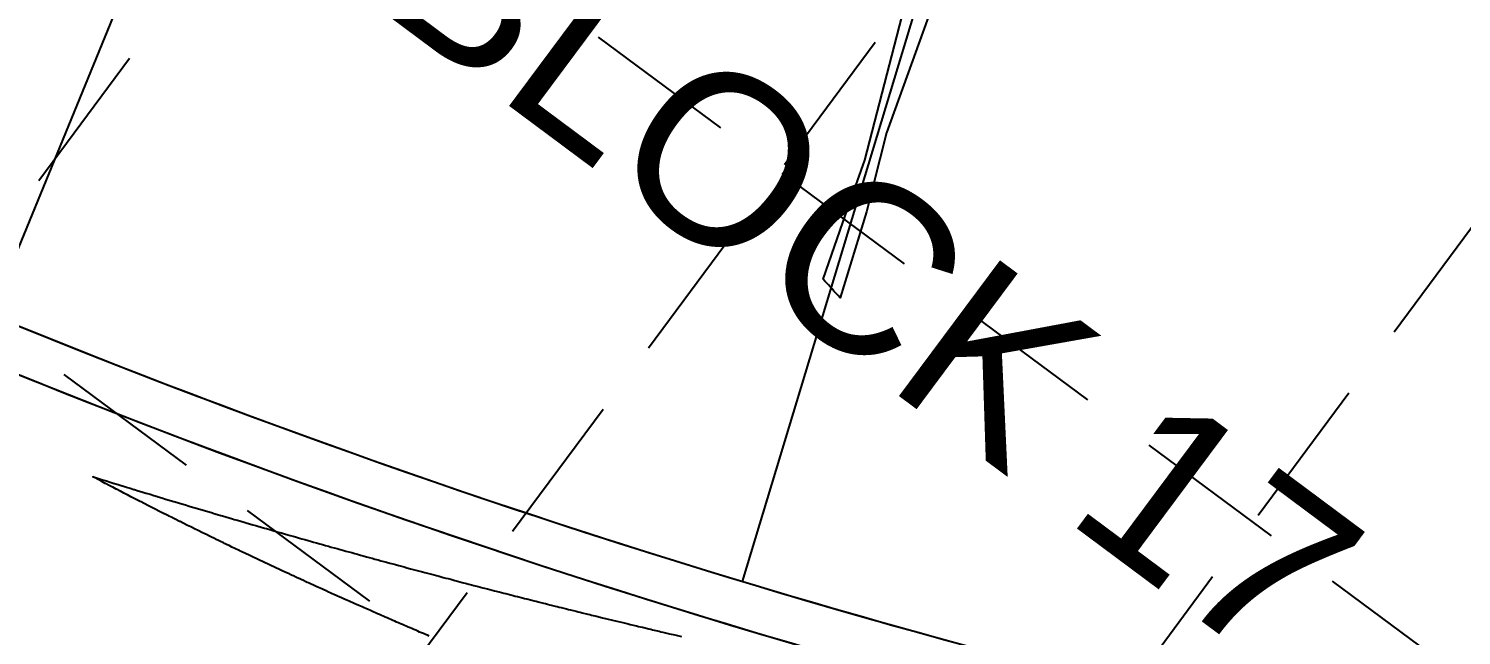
# Model space of a CAD drawing. Header units: feet. Extents: x 2260 to 6199, y 3666 to 7344.
# Drawn here: x 4287.5 to 4414.5, y 5631.4 to 5685.2 of the extents above; entities that cross this region are included whole.
import ezdxf

# ---------------------------------------------------------------- set-up
doc = ezdxf.new("R2010")
doc.units = ezdxf.units.FT
doc.header["$LTSCALE"] = 40
doc.header["$MEASUREMENT"] = 0
doc.linetypes.add('HIDDEN', pattern=[0.375, 0.25, -0.125])
for name, color, linetype in [('EOP-PROP', 4, 'CONTINUOUS'), ('FLOW-ARROWS', 253, 'CONTINUOUS'), ('GRID', 254, 'HIDDEN'), ('LOT-NOS', 4, 'CONTINUOUS'), ('lots-line', 4, 'CONTINUOUS'), ('PC', 43, 'CONTINUOUS')]:
    doc.layers.add(name, color=color, linetype=linetype)
doc.styles.get("Standard").update_dxf_attribs({"font": 'ARIAL.TTF'})

msp = doc.modelspace()

# ---------------------------------------------------------------- linework, layer by layer
at = {"layer": 'EOP-PROP', "color": 7}
for end in [257.9853004862667, 261.896052862293]:
    msp.add_arc((4564.713930253709, 6344.612763405505), 744.0000000000001, 233.3765157533149, end, dxfattribs=at)
at = {"layer": 'FLOW-ARROWS', "color": 7}
for points in [[(4295.099931394866, 5683.871335824207, 0, 1.6666667, 0), (4293.1547331031, 5679.265230787876, 0, 0, 0), (4289.015646138362, 5669.464137812012, 0, 0, 0)], [(4295.099931394866, 5683.871335824207, 0, 1.6666667, 0), (4293.1547331031, 5679.265230787876, 0, 0, 0), (4289.015646138362, 5669.464137812012, 0, 0, 0)], [(4358.98201960684, 5659.584943563746, 0, 1.6666667, 0), (4357.316684068, 5654.870427942487, 0, 0, 0), (4354.442306762597, 5646.733150864288, 0, 0, 0)], [(4358.98201960684, 5659.584943563746, 0, 1.6666667, 0), (4357.316684068, 5654.870427942487, 0, 0, 0), (4354.442306762597, 5646.733150864288, 0, 0, 0)]]:
    msp.add_lwpolyline(points, format="xyseb", dxfattribs=at)
at = {"layer": 'GRID', "linetype": 'HIDDEN', "ltscale": 1.35}
for p, q in [((3052.803957139613, 6637.156790697522), (5655.236995959032, 4707.985329043347)), ((3021.688288403257, 6595.182064264951), (5624.121327222674, 4666.010602610775)), ((4778.780781162114, 6333.307625095359), (3689.594948589321, 4864.006812574017)), ((4820.755507594686, 6302.191956359002), (3731.569675021894, 4832.891143837659)), ((4862.730234027256, 6271.076287622644), (3773.544401454461, 4801.775475101302))]:
    msp.add_line(p, q, dxfattribs=at)
at = {"layer": 'lots-line', "color": 7}
for p, q in [((4284.137680772778, 5659.866848319322), (4327.740746570486, 5766.280064852986)), ((4284.137680772778, 5659.866848319322), (4327.740746570486, 5766.280064852986)), ((4350.752865758225, 5636.219748984866), (4384.00357172712, 5746.307852577262)), ((4350.752865758225, 5636.219748984866), (4384.00357172712, 5746.307852577262))]:
    msp.add_line(p, q, dxfattribs=at)
for end in [258.1275028794708, 261.896052862293]:
    msp.add_arc((4564.713930253709, 6344.612763405505), 740.0000000000001, 233.3765157533149, end, dxfattribs=at)
at = {"layer": 'PC', "color": 43, "elevation": 550, "flags": 128}
for points in [[(4381.492894624986, 5725.886815924789), (4363.496078878887, 5675.988904484378), (4361.745857975818, 5669.004869542428), (4359.408364877948, 5661.359855009586), (4359.216459752464, 5661.5699616041), (4359.031567430151, 5661.772768788444), (4358.853315267796, 5661.968664715613), (4358.681356590128, 5662.158010489197), (4358.515368466528, 5662.341142479247), (4358.355049712349, 5662.518374404232), (4358.200119088729, 5662.689999206141), (4358.050313678375, 5662.856290742388), (4357.905387417472, 5663.017505315024), (4360.143532806407, 5669.486153121666), (4361.594492416645, 5673.573612268505), (4375.581665507504, 5727.738461035843)], [(4381.492894624986, 5725.886815924789), (4363.496078878887, 5675.988904484378), (4361.745857975818, 5669.004869542428), (4359.408364877948, 5661.359855009586), (4359.216459752464, 5661.5699616041), (4359.031567430151, 5661.772768788444), (4358.853315267796, 5661.968664715613), (4358.681356590128, 5662.158010489197), (4358.515368466528, 5662.341142479247), (4358.355049712349, 5662.518374404232), (4358.200119088729, 5662.689999206141), (4358.050313678375, 5662.856290742388), (4357.905387417472, 5663.017505315024), (4360.143532806407, 5669.486153121666), (4361.594492416645, 5673.573612268505), (4375.581665507504, 5727.738461035843)], [(4322.971311903954, 5631.381573056617), (4322.807099223158, 5631.455073395339), (4322.631497926733, 5631.525882031202), (4322.465782245706, 5631.600194952109), (4322.291807985651, 5631.670472533909), (4322.119068670996, 5631.740349190726), (4321.952242615215, 5631.815345285817), (4321.783502519866, 5631.891300134823), (4321.612802354074, 5631.960501014894), (4321.442540766083, 5632.037285295866), (4321.273487745067, 5632.105940456067), (4321.101698421174, 5632.183559872397), (4320.934299335267, 5632.251664351328), (4320.76809944107, 5632.31937536478), (4320.595237676047, 5632.397673449788), (4320.430689388237, 5632.464830757783), (4320.256303323117, 5632.543968507782), (4320.079892928879, 5632.624127994198), (4319.917496836571, 5632.690550288939), (4319.739533328535, 5632.771568170251), (4319.578818780951, 5632.837419564281), (4319.419266215853, 5632.902885661322), (4319.240269725295, 5632.984577112301), (4319.059180605308, 5633.067329615972), (4318.901850243182, 5633.132023719054), (4318.745662693885, 5633.196336886864), (4318.563560912797, 5633.279760178247), (4318.379320053697, 5633.364271393294), (4318.225402316977, 5633.427787291331), (4318.072607836109, 5633.490926807255), (4317.887375043276, 5633.576105867589), (4317.699955975012, 5633.662400264627), (4317.549479684009, 5633.72471672424), (4317.360461476073, 5633.811912010205), (4317.211716836317, 5633.87362068652), (4317.021092739836, 5633.961723125829), (4316.874087102224, 5634.022818587786), (4316.728164411428, 5634.08354736845), (4316.536591088697, 5634.172311269616), (4316.39240446805, 5634.232423915934), (4316.199229407693, 5634.322099581901), (4316.003746704264, 5634.412961570446), (4315.862002676241, 5634.472184382955), (4315.721310283839, 5634.531048330628), (4315.524911516482, 5634.622566539603), (4315.326155168877, 5634.715300480742), (4315.187956555747, 5634.773246927297), (4314.987552875495, 5634.866926677179), (4314.851138426611, 5634.924226430217), (4314.715743343597, 5634.981175618983), (4314.514457766951, 5635.075505941376), (4314.380843580766, 5635.131805581558), (4314.177915220034, 5635.227086362731), (4314.046089579936, 5635.282730733246), (4313.841511434555, 5635.378968605289), (4313.634447249937, 5635.476498390122), (4313.505247064725, 5635.531153589216), (4313.296499719811, 5635.629662856535), (4313.169122770319, 5635.683642243961), (4312.95868495358, 5635.783137894853), (4312.833139216767, 5635.83643550836), (4312.708545304395, 5635.889400689274), (4312.497297075202, 5635.989534330749), (4312.283456180924, 5636.091023680119), (4312.161597022553, 5636.142939669101), (4312.040666249488, 5636.194529745228), (4311.826039741592, 5636.296652491122), (4311.608765921151, 5636.400163833799), (4311.490625921026, 5636.450673774389), (4311.271624316226, 5636.555206871577), (4311.155356255566, 5636.605004506466), (4310.934619249646, 5636.710566609934), (4310.820231445996, 5636.759645685028), (4310.706723699834, 5636.80841263908), (4310.485252199254, 5636.914598318), (4310.26102133018, 5637.022240432915), (4310.150419228515, 5637.069863423661), (4310.040672274185, 5637.117181578978), (4309.815733253257, 5637.225442030803), (4309.587977417152, 5637.335193901806), (4309.481194999348, 5637.381335178852), (4309.251664880399, 5637.492153239535), (4309.146805199126, 5637.537543917991), (4309.042762335856, 5637.582641196387), (4308.812564591486, 5637.69406930932), (4308.57946203296, 5637.807042693662), (4308.478473921949, 5637.850912424973), (4308.243573095042, 5637.964975073876), (4308.144533942766, 5638.008074348277), (4308.046272087519, 5638.050892288409), (4307.810745412982, 5638.165556173881), (4307.572223669021, 5638.281820889395), (4307.477109098551, 5638.323359007911), (4307.236764591053, 5638.440736660557), (4307.143625772396, 5638.481483968117), (4306.901450220533, 5638.599982585118), (4306.810296214509, 5638.639932184013), (4306.566281278653, 5638.759559862086), (4306.477121212063, 5638.79870479704), (4306.231258493197, 5638.919469703186), (4306.144101559467, 5638.957802960722), (4306.05763914229, 5638.995881011584), (4305.81123805849, 5639.117227840813), (4305.726773735064, 5639.15449176713), (4305.478531518344, 5639.276980615461), (4305.227074454055, 5639.401206922894), (4305.145982755784, 5639.43706247537), (4305.065542228541, 5639.472676938348), (4304.813592595209, 5639.597474623976), (4304.735177904977, 5639.6322536293), (4304.48136186875, 5639.75821827759), (4304.224232674916, 5639.88598209872), (4304.149291416396, 5639.919294665586), (4303.890253935202, 5640.048254921325), (4303.81738208607, 5640.080705030565), (4303.745101484259, 5640.112934031697), (4303.485634733757, 5640.242450628548), (4303.222753927693, 5640.373830109875), (4303.154050223591, 5640.404532729121), (4303.085906860415, 5640.4350247482), (4302.82262942798, 5640.566952615645), (4302.555869195219, 5640.700786989068), (4302.491373227707, 5640.729711585427), (4302.222659577895, 5640.864786980107), (4302.16028251204, 5640.892810949905), (4301.889606219797, 5641.029136524705), (4301.829358178858, 5641.056252034847), (4301.556709950773, 5641.193837031386), (4301.498601134755, 5641.220036180535), (4301.223971608725, 5641.35888992418), (4301.168012295153, 5641.384164741963), (4300.891392039693, 5641.524296642838), (4300.83759258444, 5641.548639089038), (4300.784240083921, 5641.572810595801), (4300.507342936077, 5641.713460606779), (4300.226712646314, 5641.856177396638), (4300.177264292725, 5641.878630695524), (4299.894614555824, 5642.02265439182), (4299.847357606362, 5642.044150771142), (4299.800496416346, 5642.065494659592), (4299.517623838431, 5642.210022265238), (4299.472947302926, 5642.230407259272), (4299.188063959941, 5642.376246625371), (4298.899297293065, 5642.524249959286), (4298.858678951632, 5642.542825315285), (4298.567853533004, 5642.692175138262), (4298.529469804075, 5642.709759815108), (4298.491411010041, 5642.727218044269), (4298.200437517832, 5642.877051621604), (4297.905464483173, 5643.029124896063), (4297.871583103581, 5643.04470224838), (4297.574521052002, 5643.198152675481), (4297.542907582263, 5643.212713226147), (4297.24374627143, 5643.367551219262), (4297.214411985222, 5643.381086102927), (4297.185328748432, 5643.394522321096), (4296.886097354351, 5643.54982244432), (4296.582706484059, 5643.707467203184), (4296.557964742238, 5643.718923833736), (4296.533435912684, 5643.730296373407), (4296.230015212323, 5643.888391872651), (4296.207780548507, 5643.898719126147), (4295.902249839037, 5644.058228180861), (4295.592435828523, 5644.220163681097), (4295.574669707973, 5644.228434396741), (4295.262693311654, 5644.39182204665), (4295.247275916029, 5644.399012177503), (4295.231992671582, 5644.406148800163), (4294.920069571578, 5644.569963199472), (4294.907126744819, 5644.576017741707), (4294.593051794629, 5644.741289158345), (4294.274523057857, 5644.909100445252), (4294.266223716996, 5644.912991769493), (4294.257997199744, 5644.916853831954), (4293.939586482456, 5645.085072768207), (4293.616634347033, 5645.255890224314), (4293.61314124694, 5645.257533910014), (4293.287960600227, 5645.429871907801), (4293.286889178684, 5645.430376970954), (4293.285827238376, 5645.430878196223), (4293.143149570068, 5645.506707116128), (4293.298350064759, 5645.458487062645), (4293.648359819089, 5645.349926814832), (4293.995480147372, 5645.242448061894), (4294.005407487483, 5645.239383672782), (4294.353623490751, 5645.131753927662), (4294.698955174071, 5645.025199347743), (4295.041438927867, 5644.919706369126), (4295.063530001884, 5644.912919779332), (4295.407040663114, 5644.807295701123), (4295.747708862246, 5644.702726836157), (4296.085570423503, 5644.599199886391), (4296.11978337748, 5644.588739660629), (4296.458603455108, 5644.485101189699), (4296.794622720753, 5644.382498189216), (4296.837230651955, 5644.369533807028), (4297.174169532488, 5644.266832057638), (4297.508313747971, 5644.165159237791), (4297.839698594825, 5644.064502353234), (4297.894454492402, 5644.047922111085), (4298.226690392924, 5643.94718574946), (4298.556173430898, 5643.847458727385), (4298.882938337801, 5643.748728311556), (4298.949800115487, 5643.728580485814), (4299.277347892598, 5643.629789553172), (4299.602184401005, 5643.531988577877), (4299.924343811075, 5643.435165084401), (4300.003269500334, 5643.411497682822), (4300.32614397309, 5643.314632323669), (4300.646348563325, 5643.218737745925), (4300.733986355932, 5643.192586014533), (4301.054864633665, 5643.096662491941), (4301.373080583739, 5643.001702953502), (4301.688667830777, 5642.907695225301), (4301.788394543854, 5642.878082072713), (4302.104587509792, 5642.784063741045), (4302.41815968161, 5642.690990372725), (4302.729144124157, 5642.598850046733), (4302.840917560576, 5642.565823190543), (4303.152440130601, 5642.473690295918), (4303.461383231477, 5642.382483548734), (4303.767779372107, 5642.292191277749), (4303.891557453485, 5642.255798168967), (4304.198424505528, 5642.165531060082), (4304.502753205815, 5642.076171486122), (4304.635560516987, 5642.037317215809), (4304.940316277353, 5641.947995847075), (4305.24254265154, 5641.859574974643), (4305.542271584768, 5641.772043226513), (4305.687107469052, 5641.729881226937), (4305.987196094325, 5641.642405101939), (4306.284796593116, 5641.555811018131), (4306.579940356133, 5641.470087848422), (4306.736762510304, 5641.424665278631), (4307.032198973883, 5641.339014848449), (4307.325188362231, 5641.254228206351), (4307.61576151534, 5641.170294467091), (4307.784527755933, 5641.121658221595), (4308.075326992852, 5641.037814039155), (4308.363719998336, 5640.954815592221), (4308.541832568693, 5640.903744695573), (4308.830405328283, 5640.82084894458), (4309.116582235367, 5640.738791664122), (4309.400393548339, 5640.657562265626), (4309.590473049368, 5640.603336575324), (4309.874397356848, 5640.522226374247), (4310.15596679286, 5640.441936750755), (4310.435211066591, 5640.362457353263), (4310.637215093725, 5640.305123470092), (4310.916505978255, 5640.225779474998), (4311.193482764038, 5640.147238363669), (4311.468174614853, 5640.069490018491), (4311.682060884284, 5640.009094280726), (4311.956733336247, 5639.931497248816), (4312.229132254873, 5639.854685604511), (4312.452681900787, 5639.791885068288), (4312.725012610481, 5639.715237946049), (4312.995081581654, 5639.639368735117), (4313.262917378572, 5639.564267611819), (4313.498371024045, 5639.498464451789), (4313.7660724687, 5639.423543442712), (4314.031552872395, 5639.34938301059), (4314.294840255573, 5639.275973560871), (4314.542155399473, 5639.20721381986), (4314.805242662233, 5639.133999785018), (4315.066149373442, 5639.061529189041), (4315.324903013514, 5638.989792663531), (4315.584037276418, 5638.918122123899), (4315.842525401262, 5638.846596024787), (4316.098873256823, 5638.775796421246), (4316.367987862878, 5638.701754278208), (4316.624018910951, 5638.631178353194), (4316.877922902852, 5638.561321251183), (4317.129726701587, 5638.492173894793), (4317.410681093923, 5638.415280522645), (4317.662102565862, 5638.346371534778), (4317.911437390936, 5638.278164590559), (4318.158711893789, 5638.210650833934), (4318.45146347945, 5638.130951717885), (4318.698290510627, 5638.06369073326), (4318.943071096294, 5637.997115206324), (4319.185831026492, 5637.931216499431), (4319.490337335174, 5637.848756866265), (4319.732585021403, 5637.783125050678), (4319.972826256527, 5637.718162298763), (4320.287629768189, 5637.633367599443), (4320.527304983315, 5637.56868500794), (4320.76498838102, 5637.504663626334), (4321.000705116063, 5637.441295104904), (4321.327282925115, 5637.353799786671), (4321.562368752579, 5637.290725220708), (4321.795502878948, 5637.22829563665), (4322.026709926124, 5637.166502898363), (4322.365019352523, 5637.076351889191), (4322.59553097817, 5637.014866619874), (4322.824130811298, 5636.954010295009), (4323.050842944717, 5636.893774989189), (4323.400841432006, 5636.80101296067), (4323.626794001742, 5636.741098358088), (4323.850874480793, 5636.681796851607), (4324.21148689726, 5636.586739636035), (4324.434751551456, 5636.527772092508), (4324.656160171398, 5636.469409625182), (4324.875736196767, 5636.411644593293), (4325.248056152725, 5636.314036575216), (4325.466752105027, 5636.256618413669), (4325.68363184169, 5636.199789648022), (4325.898718275123, 5636.143542843431), (4326.282703008193, 5636.043428393997), (4326.49684549315, 5635.987541090539), (4326.709211373576, 5635.932227690365), (4326.919823038366, 5635.877480961745), (4327.315429910658, 5635.774904197769), (4327.525034122501, 5635.720529326758), (4327.732901134436, 5635.666713052686), (4328.139438501674, 5635.561884322078), (4328.346239313181, 5635.508453129559), (4328.551320405999, 5635.455572363075), (4328.754703498029, 5635.403235072051), (4329.17288038455, 5635.296004552302), (4329.375133674898, 5635.244064369886), (4329.575706762782, 5635.192659477186), (4329.774620844495, 5635.14178312195), (4330.204394410298, 5635.032194627832), (4330.402115460985, 5634.981727136595), (4330.598195618197, 5634.931779983595), (4330.792655560343, 5634.882346612158), (4331.233983090818, 5634.770443706157), (4331.427187142663, 5634.721430684701), (4331.618789403793, 5634.67292323345), (4332.07136380778, 5634.558814921827), (4332.261648943872, 5634.51074098233), (4332.450351197174, 5634.463164306248), (4332.637490557291, 5634.416078614405), (4333.101635204774, 5634.299716714765), (4333.287394493074, 5634.25307568879), (4333.471610107776, 5634.206917330146), (4333.654301522591, 5634.161235550456), (4334.129973500668, 5634.042663321681), (4334.311222267874, 5633.997437095217), (4334.490966363721, 5633.95267912202), (4334.669224749734, 5633.908383501809), (4335.15638127179, 5633.787643952547), (4335.333134803552, 5633.743814508393), (4335.508422460254, 5633.70043908407), (4336.00714202039, 5633.577544029852), (4336.180861100104, 5633.534647854797), (4336.353134641192, 5633.492197272024), (4336.523980898588, 5633.450186654912), (4337.034200177658, 5633.325185392421), (4337.20341557322, 5633.28366431318), (4337.371224327693, 5633.242574766613), (4337.646496526687, 5633.175433933958), (4337.80067011375, 5633.13776028326), (4338.328997164881, 5633.00947126294), (4339.598666443635, 5632.702105135262), (4340.136201348278, 5632.572344641651), (4340.623529982132, 5632.455361221869), (4340.797463440556, 5632.413665892882), (4341.358775066528, 5632.279674405145), (4341.530342656903, 5632.238647820581), (4341.700289960657, 5632.198107805542), (4341.868640177489, 5632.158047393859), (4342.44104024395, 5632.022222777746), (4342.606965079837, 5631.982837303931), (4342.771327274675, 5631.943918800347), (4343.355646968419, 5631.806094524898), (4343.51751269456, 5631.767862771207), (4343.67785072196, 5631.730085309695), (4344.274187231541, 5631.59027156698), (4344.431956873863, 5631.553192663186), (4344.588234262404, 5631.51655532883), (4344.743040790297, 5631.480353234118), (4345.350321861151, 5631.33883550908)], [(4322.971311903954, 5631.381573056617), (4322.807099223158, 5631.455073395339), (4322.631497926733, 5631.525882031202), (4322.465782245706, 5631.600194952109), (4322.291807985651, 5631.670472533909), (4322.119068670996, 5631.740349190726), (4321.952242615215, 5631.815345285817), (4321.783502519866, 5631.891300134823), (4321.612802354074, 5631.960501014894), (4321.442540766083, 5632.037285295866), (4321.273487745067, 5632.105940456067), (4321.101698421174, 5632.183559872397), (4320.934299335267, 5632.251664351328), (4320.76809944107, 5632.31937536478), (4320.595237676047, 5632.397673449788), (4320.430689388237, 5632.464830757783), (4320.256303323117, 5632.543968507782), (4320.079892928879, 5632.624127994198), (4319.917496836571, 5632.690550288939), (4319.739533328535, 5632.771568170251), (4319.578818780951, 5632.837419564281), (4319.419266215853, 5632.902885661322), (4319.240269725295, 5632.984577112301), (4319.059180605308, 5633.067329615972), (4318.901850243182, 5633.132023719054), (4318.745662693885, 5633.196336886864), (4318.563560912797, 5633.279760178247), (4318.379320053697, 5633.364271393294), (4318.225402316977, 5633.427787291331), (4318.072607836109, 5633.490926807255), (4317.887375043276, 5633.576105867589), (4317.699955975012, 5633.662400264627), (4317.549479684009, 5633.72471672424), (4317.360461476073, 5633.811912010205), (4317.211716836317, 5633.87362068652), (4317.021092739836, 5633.961723125829), (4316.874087102224, 5634.022818587786), (4316.728164411428, 5634.08354736845), (4316.536591088697, 5634.172311269616), (4316.39240446805, 5634.232423915934), (4316.199229407693, 5634.322099581901), (4316.003746704264, 5634.412961570446), (4315.862002676241, 5634.472184382955), (4315.721310283839, 5634.531048330628), (4315.524911516482, 5634.622566539603), (4315.326155168877, 5634.715300480742), (4315.187956555747, 5634.773246927297), (4314.987552875495, 5634.866926677179), (4314.851138426611, 5634.924226430217), (4314.715743343597, 5634.981175618983), (4314.514457766951, 5635.075505941376), (4314.380843580766, 5635.131805581558), (4314.177915220034, 5635.227086362731), (4314.046089579936, 5635.282730733246), (4313.841511434555, 5635.378968605289), (4313.634447249937, 5635.476498390122), (4313.505247064725, 5635.531153589216), (4313.296499719811, 5635.629662856535), (4313.169122770319, 5635.683642243961), (4312.95868495358, 5635.783137894853), (4312.833139216767, 5635.83643550836), (4312.708545304395, 5635.889400689274), (4312.497297075202, 5635.989534330749), (4312.283456180924, 5636.091023680119), (4312.161597022553, 5636.142939669101), (4312.040666249488, 5636.194529745228), (4311.826039741592, 5636.296652491122), (4311.608765921151, 5636.400163833799), (4311.490625921026, 5636.450673774389), (4311.271624316226, 5636.555206871577), (4311.155356255566, 5636.605004506466), (4310.934619249646, 5636.710566609934), (4310.820231445996, 5636.759645685028), (4310.706723699834, 5636.80841263908), (4310.485252199254, 5636.914598318), (4310.26102133018, 5637.022240432915), (4310.150419228515, 5637.069863423661), (4310.040672274185, 5637.117181578978), (4309.815733253257, 5637.225442030803), (4309.587977417152, 5637.335193901806), (4309.481194999348, 5637.381335178852), (4309.251664880399, 5637.492153239535), (4309.146805199126, 5637.537543917991), (4309.042762335856, 5637.582641196387), (4308.812564591486, 5637.69406930932), (4308.57946203296, 5637.807042693662), (4308.478473921949, 5637.850912424973), (4308.243573095042, 5637.964975073876), (4308.144533942766, 5638.008074348277), (4308.046272087519, 5638.050892288409), (4307.810745412982, 5638.165556173881), (4307.572223669021, 5638.281820889395), (4307.477109098551, 5638.323359007911), (4307.236764591053, 5638.440736660557), (4307.143625772396, 5638.481483968117), (4306.901450220533, 5638.599982585118), (4306.810296214509, 5638.639932184013), (4306.566281278653, 5638.759559862086), (4306.477121212063, 5638.79870479704), (4306.231258493197, 5638.919469703186), (4306.144101559467, 5638.957802960722), (4306.05763914229, 5638.995881011584), (4305.81123805849, 5639.117227840813), (4305.726773735064, 5639.15449176713), (4305.478531518344, 5639.276980615461), (4305.227074454055, 5639.401206922894), (4305.145982755784, 5639.43706247537), (4305.065542228541, 5639.472676938348), (4304.813592595209, 5639.597474623976), (4304.735177904977, 5639.6322536293), (4304.48136186875, 5639.75821827759), (4304.224232674916, 5639.88598209872), (4304.149291416396, 5639.919294665586), (4303.890253935202, 5640.048254921325), (4303.81738208607, 5640.080705030565), (4303.745101484259, 5640.112934031697), (4303.485634733757, 5640.242450628548), (4303.222753927693, 5640.373830109875), (4303.154050223591, 5640.404532729121), (4303.085906860415, 5640.4350247482), (4302.82262942798, 5640.566952615645), (4302.555869195219, 5640.700786989068), (4302.491373227707, 5640.729711585427), (4302.222659577895, 5640.864786980107), (4302.16028251204, 5640.892810949905), (4301.889606219797, 5641.029136524705), (4301.829358178858, 5641.056252034847), (4301.556709950773, 5641.193837031386), (4301.498601134755, 5641.220036180535), (4301.223971608725, 5641.35888992418), (4301.168012295153, 5641.384164741963), (4300.891392039693, 5641.524296642838), (4300.83759258444, 5641.548639089038), (4300.784240083921, 5641.572810595801), (4300.507342936077, 5641.713460606779), (4300.226712646314, 5641.856177396638), (4300.177264292725, 5641.878630695524), (4299.894614555824, 5642.02265439182), (4299.847357606362, 5642.044150771142), (4299.800496416346, 5642.065494659592), (4299.517623838431, 5642.210022265238), (4299.472947302926, 5642.230407259272), (4299.188063959941, 5642.376246625371), (4298.899297293065, 5642.524249959286), (4298.858678951632, 5642.542825315285), (4298.567853533004, 5642.692175138262), (4298.529469804075, 5642.709759815108), (4298.491411010041, 5642.727218044269), (4298.200437517832, 5642.877051621604), (4297.905464483173, 5643.029124896063), (4297.871583103581, 5643.04470224838), (4297.574521052002, 5643.198152675481), (4297.542907582263, 5643.212713226147), (4297.24374627143, 5643.367551219262), (4297.214411985222, 5643.381086102927), (4297.185328748432, 5643.394522321096), (4296.886097354351, 5643.54982244432), (4296.582706484059, 5643.707467203184), (4296.557964742238, 5643.718923833736), (4296.533435912684, 5643.730296373407), (4296.230015212323, 5643.888391872651), (4296.207780548507, 5643.898719126147), (4295.902249839037, 5644.058228180861), (4295.592435828523, 5644.220163681097), (4295.574669707973, 5644.228434396741), (4295.262693311654, 5644.39182204665), (4295.247275916029, 5644.399012177503), (4295.231992671582, 5644.406148800163), (4294.920069571578, 5644.569963199472), (4294.907126744819, 5644.576017741707), (4294.593051794629, 5644.741289158345), (4294.274523057857, 5644.909100445252), (4294.266223716996, 5644.912991769493), (4294.257997199744, 5644.916853831954), (4293.939586482456, 5645.085072768207), (4293.616634347033, 5645.255890224314), (4293.61314124694, 5645.257533910014), (4293.287960600227, 5645.429871907801), (4293.286889178684, 5645.430376970954), (4293.285827238376, 5645.430878196223), (4293.143149570068, 5645.506707116128), (4293.298350064759, 5645.458487062645), (4293.648359819089, 5645.349926814832), (4293.995480147372, 5645.242448061894), (4294.005407487483, 5645.239383672782), (4294.353623490751, 5645.131753927662), (4294.698955174071, 5645.025199347743), (4295.041438927867, 5644.919706369126), (4295.063530001884, 5644.912919779332), (4295.407040663114, 5644.807295701123), (4295.747708862246, 5644.702726836157), (4296.085570423503, 5644.599199886391), (4296.11978337748, 5644.588739660629), (4296.458603455108, 5644.485101189699), (4296.794622720753, 5644.382498189216), (4296.837230651955, 5644.369533807028), (4297.174169532488, 5644.266832057638), (4297.508313747971, 5644.165159237791), (4297.839698594825, 5644.064502353234), (4297.894454492402, 5644.047922111085), (4298.226690392924, 5643.94718574946), (4298.556173430898, 5643.847458727385), (4298.882938337801, 5643.748728311556), (4298.949800115487, 5643.728580485814), (4299.277347892598, 5643.629789553172), (4299.602184401005, 5643.531988577877), (4299.924343811075, 5643.435165084401), (4300.003269500334, 5643.411497682822), (4300.32614397309, 5643.314632323669), (4300.646348563325, 5643.218737745925), (4300.733986355932, 5643.192586014533), (4301.054864633665, 5643.096662491941), (4301.373080583739, 5643.001702953502), (4301.688667830777, 5642.907695225301), (4301.788394543854, 5642.878082072713), (4302.104587509792, 5642.784063741045), (4302.41815968161, 5642.690990372725), (4302.729144124157, 5642.598850046733), (4302.840917560576, 5642.565823190543), (4303.152440130601, 5642.473690295918), (4303.461383231477, 5642.382483548734), (4303.767779372107, 5642.292191277749), (4303.891557453485, 5642.255798168967), (4304.198424505528, 5642.165531060082), (4304.502753205815, 5642.076171486122), (4304.635560516987, 5642.037317215809), (4304.940316277353, 5641.947995847075), (4305.24254265154, 5641.859574974643), (4305.542271584768, 5641.772043226513), (4305.687107469052, 5641.729881226937), (4305.987196094325, 5641.642405101939), (4306.284796593116, 5641.555811018131), (4306.579940356133, 5641.470087848422), (4306.736762510304, 5641.424665278631), (4307.032198973883, 5641.339014848449), (4307.325188362231, 5641.254228206351), (4307.61576151534, 5641.170294467091), (4307.784527755933, 5641.121658221595), (4308.075326992852, 5641.037814039155), (4308.363719998336, 5640.954815592221), (4308.541832568693, 5640.903744695573), (4308.830405328283, 5640.82084894458), (4309.116582235367, 5640.738791664122), (4309.400393548339, 5640.657562265626), (4309.590473049368, 5640.603336575324), (4309.874397356848, 5640.522226374247), (4310.15596679286, 5640.441936750755), (4310.435211066591, 5640.362457353263), (4310.637215093725, 5640.305123470092), (4310.916505978255, 5640.225779474998), (4311.193482764038, 5640.147238363669), (4311.468174614853, 5640.069490018491), (4311.682060884284, 5640.009094280726), (4311.956733336247, 5639.931497248816), (4312.229132254873, 5639.854685604511), (4312.452681900787, 5639.791885068288), (4312.725012610481, 5639.715237946049), (4312.995081581654, 5639.639368735117), (4313.262917378572, 5639.564267611819), (4313.498371024045, 5639.498464451789), (4313.7660724687, 5639.423543442712), (4314.031552872395, 5639.34938301059), (4314.294840255573, 5639.275973560871), (4314.542155399473, 5639.20721381986), (4314.805242662233, 5639.133999785018), (4315.066149373442, 5639.061529189041), (4315.324903013514, 5638.989792663531), (4315.584037276418, 5638.918122123899), (4315.842525401262, 5638.846596024787), (4316.098873256823, 5638.775796421246), (4316.367987862878, 5638.701754278208), (4316.624018910951, 5638.631178353194), (4316.877922902852, 5638.561321251183), (4317.129726701587, 5638.492173894793), (4317.410681093923, 5638.415280522645), (4317.662102565862, 5638.346371534778), (4317.911437390936, 5638.278164590559), (4318.158711893789, 5638.210650833934), (4318.45146347945, 5638.130951717885), (4318.698290510627, 5638.06369073326), (4318.943071096294, 5637.997115206324), (4319.185831026492, 5637.931216499431), (4319.490337335174, 5637.848756866265), (4319.732585021403, 5637.783125050678), (4319.972826256527, 5637.718162298763), (4320.287629768189, 5637.633367599443), (4320.527304983315, 5637.56868500794), (4320.76498838102, 5637.504663626334), (4321.000705116063, 5637.441295104904), (4321.327282925115, 5637.353799786671), (4321.562368752579, 5637.290725220708), (4321.795502878948, 5637.22829563665), (4322.026709926124, 5637.166502898363), (4322.365019352523, 5637.076351889191), (4322.59553097817, 5637.014866619874), (4322.824130811298, 5636.954010295009), (4323.050842944717, 5636.893774989189), (4323.400841432006, 5636.80101296067), (4323.626794001742, 5636.741098358088), (4323.850874480793, 5636.681796851607), (4324.21148689726, 5636.586739636035), (4324.434751551456, 5636.527772092508), (4324.656160171398, 5636.469409625182), (4324.875736196767, 5636.411644593293), (4325.248056152725, 5636.314036575216), (4325.466752105027, 5636.256618413669), (4325.68363184169, 5636.199789648022), (4325.898718275123, 5636.143542843431), (4326.282703008193, 5636.043428393997), (4326.49684549315, 5635.987541090539), (4326.709211373576, 5635.932227690365), (4326.919823038366, 5635.877480961745), (4327.315429910658, 5635.774904197769), (4327.525034122501, 5635.720529326758), (4327.732901134436, 5635.666713052686), (4328.139438501674, 5635.561884322078), (4328.346239313181, 5635.508453129559), (4328.551320405999, 5635.455572363075), (4328.754703498029, 5635.403235072051), (4329.17288038455, 5635.296004552302), (4329.375133674898, 5635.244064369886), (4329.575706762782, 5635.192659477186), (4329.774620844495, 5635.14178312195), (4330.204394410298, 5635.032194627832), (4330.402115460985, 5634.981727136595), (4330.598195618197, 5634.931779983595), (4330.792655560343, 5634.882346612158), (4331.233983090818, 5634.770443706157), (4331.427187142663, 5634.721430684701), (4331.618789403793, 5634.67292323345), (4332.07136380778, 5634.558814921827), (4332.261648943872, 5634.51074098233), (4332.450351197174, 5634.463164306248), (4332.637490557291, 5634.416078614405), (4333.101635204774, 5634.299716714765), (4333.287394493074, 5634.25307568879), (4333.471610107776, 5634.206917330146), (4333.654301522591, 5634.161235550456), (4334.129973500668, 5634.042663321681), (4334.311222267874, 5633.997437095217), (4334.490966363721, 5633.95267912202), (4334.669224749734, 5633.908383501809), (4335.15638127179, 5633.787643952547), (4335.333134803552, 5633.743814508393), (4335.508422460254, 5633.70043908407), (4336.00714202039, 5633.577544029852), (4336.180861100104, 5633.534647854797), (4336.353134641192, 5633.492197272024), (4336.523980898588, 5633.450186654912), (4337.034200177658, 5633.325185392421), (4337.20341557322, 5633.28366431318), (4337.371224327693, 5633.242574766613), (4337.646496526687, 5633.175433933958), (4337.80067011375, 5633.13776028326), (4338.328997164881, 5633.00947126294), (4339.598666443635, 5632.702105135262), (4340.136201348278, 5632.572344641651), (4340.623529982132, 5632.455361221869), (4340.797463440556, 5632.413665892882), (4341.358775066528, 5632.279674405145), (4341.530342656903, 5632.238647820581), (4341.700289960657, 5632.198107805542), (4341.868640177489, 5632.158047393859), (4342.44104024395, 5632.022222777746), (4342.606965079837, 5631.982837303931), (4342.771327274675, 5631.943918800347), (4343.355646968419, 5631.806094524898), (4343.51751269456, 5631.767862771207), (4343.67785072196, 5631.730085309695), (4344.274187231541, 5631.59027156698), (4344.431956873863, 5631.553192663186), (4344.588234262404, 5631.51655532883), (4344.743040790297, 5631.480353234118), (4345.350321861151, 5631.33883550908)]]:
    msp.add_lwpolyline(points, dxfattribs=at)

# ---------------------------------------------------------------- texts
at = {"layer": 'LOT-NOS', "color": 7}
msp.add_text('BLOCK 17', height=15, rotation=323.3354046422954, dxfattribs=at).set_placement((4317.464908324921, 5687.7597937921))

doc.saveas('drawing.dxf')
